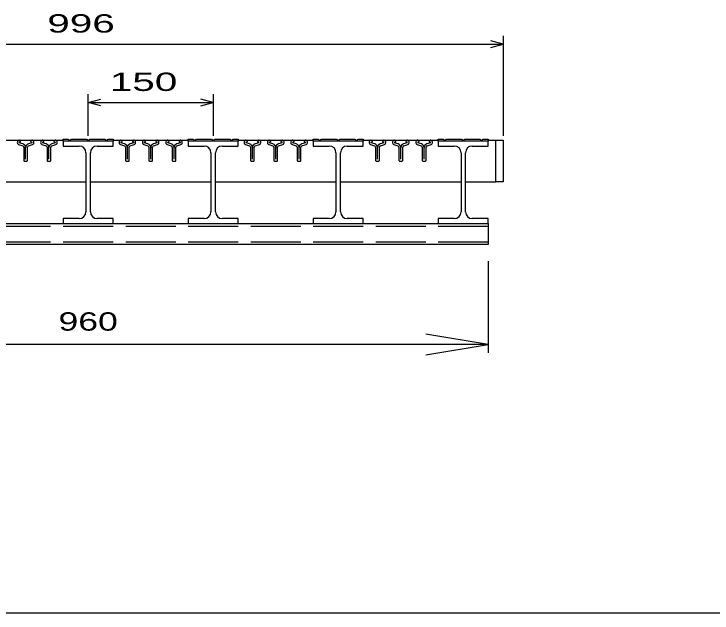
# Model space of a CAD drawing. Units: millimetres at full size, sheet at 1:10; details may follow other scales. Extents: x -1820 to 1736, y -1282 to 1048.
# Drawn here: x -1005 to -168, y -1152 to -433 of the extents above; entities that cross this region are included whole.
import ezdxf
from ezdxf.enums import TextEntityAlignment as Align

# ---------------------------------------------------------------- set-up
doc = ezdxf.new("R2010")
doc.units = ezdxf.units.MM
doc.header["$LTSCALE"] = 10
doc.linetypes.add('DASHED', pattern=[7.5, 6, -1.5])
for name, color, linetype, lineweight in [('CADPAC_LAYER_0000', 150, 'Continuous', 25), ('CADPAC_LAYER_0016', 3, 'Continuous', 25), ('CADPAC_LAYER_0022', 4, 'Continuous', 25)]:
    doc.layers.add(name, color=color, linetype=linetype, lineweight=lineweight)
doc.styles.add('ベクトル', font='')
doc.styles.get('ベクトル').set_extended_font_data('ベクトル')

# ---------------------------------------------------------------- blocks, each defined once
blk = doc.blocks.new('open_arrow')
at = {"color": 0, "linetype": 'Continuous', "lineweight": -2}
blk.add_lwpolyline([(7.5, 1.25), (0, 0), (7.5, -1.25)], dxfattribs=at)

msp = doc.modelspace()

# ---------------------------------------------------------------- linework, layer by layer
at = {"layer": 'CADPAC_LAYER_0000'}
msp.add_line((1736, -1151.5), (-1724, -1151.5), dxfattribs=at)
at = {"layer": 'CADPAC_LAYER_0016'}
for p, q in [((-1036, -584.5), (-946, -584.5)), ((-998.46, -586.81), (-997.02, -586.11)), ((-997.02, -586.11), (-997.02, -585.88)), ((-985, -585.88), (-985, -586.11)), ((-985, -586.11), (-983.56, -586.81)), ((-970.46, -586.81), (-969.02, -586.11)), ((-969.02, -586.11), (-969.02, -585.88)), ((-957, -585.88), (-957, -586.11)), ((-957, -586.11), (-955.56, -586.81)), ((-946, -585.5), (-946, -583.5)), ((-946, -583.5), (-940, -583.5)), ((-946, -585.5), (-946, -591.5)), ((-886, -585.5), (-946, -585.5)), ((-940, -583.5), (-938, -585.5)), ((-938, -585.5), (-936, -583.5)), ((-936, -583.5), (-918, -583.5)), ((-918, -583.5), (-916, -585.5)), ((-916, -585.5), (-914, -583.5)), ((-914, -583.5), (-896, -583.5)), ((-896, -583.5), (-894, -585.5)), ((-894, -585.5), (-892, -583.5)), ((-892, -583.5), (-886, -583.5)), ((-886, -583.5), (-886, -585.5)), ((-886, -584.5), (-796, -584.5)), ((-886, -591.5), (-886, -585.5)), ((-876.46, -586.81), (-875.02, -586.11)), ((-875.02, -586.11), (-875.02, -585.88)), ((-863, -585.88), (-863, -586.11)), ((-863, -586.11), (-861.56, -586.81)), ((-848.46, -586.81), (-847.02, -586.11)), ((-847.02, -586.11), (-847.02, -585.88)), ((-835, -585.88), (-835, -586.11)), ((-835, -586.11), (-833.56, -586.81)), ((-820.46, -586.81), (-819.02, -586.11)), ((-819.02, -586.11), (-819.02, -585.88)), ((-807, -585.88), (-807, -586.11)), ((-807, -586.11), (-805.56, -586.81)), ((-796, -585.5), (-796, -583.5)), ((-796, -583.5), (-790, -583.5)), ((-796, -585.5), (-796, -591.5)), ((-736, -585.5), (-796, -585.5)), ((-790, -583.5), (-788, -585.5)), ((-788, -585.5), (-786, -583.5)), ((-786, -583.5), (-768, -583.5)), ((-768, -583.5), (-766, -585.5)), ((-766, -585.5), (-764, -583.5)), ((-764, -583.5), (-746, -583.5)), ((-746, -583.5), (-744, -585.5)), ((-744, -585.5), (-742, -583.5)), ((-742, -583.5), (-736, -583.5)), ((-736, -583.5), (-736, -585.5)), ((-736, -584.5), (-646, -584.5)), ((-736, -591.5), (-736, -585.5)), ((-726.46, -586.81), (-725.02, -586.11)), ((-725.02, -586.11), (-725.02, -585.88)), ((-713, -585.88), (-713, -586.11)), ((-713, -586.11), (-711.56, -586.81)), ((-698.46, -586.81), (-697.02, -586.11)), ((-697.02, -586.11), (-697.02, -585.88)), ((-685, -585.88), (-685, -586.11)), ((-685, -586.11), (-683.56, -586.81)), ((-670.46, -586.81), (-669.02, -586.11)), ((-669.02, -586.11), (-669.02, -585.88)), ((-657, -585.88), (-657, -586.11)), ((-657, -586.11), (-655.56, -586.81)), ((-646, -585.5), (-646, -583.5)), ((-646, -583.5), (-640, -583.5)), ((-646, -585.5), (-646, -591.5)), ((-586, -585.5), (-646, -585.5)), ((-640, -583.5), (-638, -585.5)), ((-638, -585.5), (-636, -583.5)), ((-636, -583.5), (-618, -583.5)), ((-618, -583.5), (-616, -585.5)), ((-616, -585.5), (-614, -583.5)), ((-614, -583.5), (-596, -583.5)), ((-596, -583.5), (-594, -585.5)), ((-594, -585.5), (-592, -583.5)), ((-592, -583.5), (-586, -583.5)), ((-586, -583.5), (-586, -585.5)), ((-586, -584.5), (-496, -584.5)), ((-586, -591.5), (-586, -585.5)), ((-576.46, -586.81), (-575.02, -586.11)), ((-575.02, -586.11), (-575.02, -585.88)), ((-563, -585.88), (-563, -586.11)), ((-563, -586.11), (-561.56, -586.81)), ((-548.46, -586.81), (-547.02, -586.11)), ((-547.02, -586.11), (-547.02, -585.88)), ((-535, -585.88), (-535, -586.11)), ((-535, -586.11), (-533.56, -586.81)), ((-520.46, -586.81), (-519.02, -586.11)), ((-519.02, -586.11), (-519.02, -585.88)), ((-507, -585.88), (-507, -586.11)), ((-507, -586.11), (-505.56, -586.81)), ((-496, -585.5), (-496, -583.5)), ((-496, -583.5), (-490, -583.5)), ((-496, -585.5), (-496, -591.5)), ((-436, -585.5), (-496, -585.5)), ((-490, -583.5), (-488, -585.5)), ((-488, -585.5), (-486, -583.5)), ((-486, -583.5), (-468, -583.5)), ((-468, -583.5), (-466, -585.5)), ((-466, -585.5), (-464, -583.5)), ((-464, -583.5), (-446, -583.5)), ((-446, -583.5), (-444, -585.5)), ((-444, -585.5), (-442, -583.5)), ((-442, -583.5), (-436, -583.5)), ((-436, -583.5), (-436, -585.5)), ((-436, -584.5), (-427, -584.5)), ((-436, -591.5), (-436, -585.5)), ((-427, -634.5), (-427, -584.5)), ((-427, -584.5), (-418, -584.5)), ((-418, -584.5), (-418, -634.5)), ((-999.38, -589.68), (-994.51, -591.39)), ((-994.3, -589.03), (-998.62, -587.51)), ((-993.31, -593.09), (-993.31, -608.81)), ((-991, -607.21), (-991, -593.14)), ((-988.71, -608.81), (-988.71, -593.09)), ((-983.4, -587.51), (-987.72, -589.03)), ((-987.51, -591.39), (-982.64, -589.68)), ((-971.38, -589.68), (-966.51, -591.39)), ((-966.3, -589.03), (-970.62, -587.51)), ((-965.31, -593.09), (-965.31, -608.81)), ((-963, -607.21), (-963, -593.14)), ((-960.71, -608.81), (-960.71, -593.09)), ((-955.4, -587.51), (-959.72, -589.03)), ((-959.51, -591.39), (-954.64, -589.68)), ((-946, -591.5), (-926.75, -591.5)), ((-905.25, -591.5), (-886, -591.5)), ((-877.38, -589.68), (-872.51, -591.39)), ((-872.3, -589.03), (-876.62, -587.51)), ((-871.31, -593.09), (-871.31, -608.81)), ((-869, -607.21), (-869, -593.14)), ((-866.71, -608.81), (-866.71, -593.09)), ((-861.4, -587.51), (-865.72, -589.03)), ((-865.51, -591.39), (-860.64, -589.68)), ((-849.38, -589.68), (-844.51, -591.39)), ((-844.3, -589.03), (-848.62, -587.51)), ((-843.31, -593.09), (-843.31, -608.81)), ((-841, -607.21), (-841, -593.14)), ((-838.71, -608.81), (-838.71, -593.09)), ((-833.4, -587.51), (-837.72, -589.03)), ((-837.51, -591.39), (-832.64, -589.68)), ((-821.38, -589.68), (-816.51, -591.39)), ((-816.3, -589.03), (-820.62, -587.51)), ((-815.31, -593.09), (-815.31, -608.81)), ((-813, -607.21), (-813, -593.14)), ((-810.71, -608.81), (-810.71, -593.09)), ((-805.4, -587.51), (-809.72, -589.03)), ((-809.51, -591.39), (-804.64, -589.68)), ((-796, -591.5), (-776.75, -591.5)), ((-755.25, -591.5), (-736, -591.5)), ((-727.38, -589.68), (-722.51, -591.39)), ((-722.3, -589.03), (-726.62, -587.51)), ((-721.31, -593.09), (-721.31, -608.81)), ((-719, -607.21), (-719, -593.14)), ((-716.71, -608.81), (-716.71, -593.09)), ((-711.4, -587.51), (-715.72, -589.03)), ((-715.51, -591.39), (-710.64, -589.68)), ((-699.38, -589.68), (-694.51, -591.39)), ((-694.3, -589.03), (-698.62, -587.51)), ((-693.31, -593.09), (-693.31, -608.81)), ((-691, -607.21), (-691, -593.14)), ((-688.71, -608.81), (-688.71, -593.09)), ((-683.4, -587.51), (-687.72, -589.03)), ((-687.51, -591.39), (-682.64, -589.68)), ((-671.38, -589.68), (-666.51, -591.39)), ((-666.3, -589.03), (-670.62, -587.51)), ((-665.31, -593.09), (-665.31, -608.81)), ((-663, -607.21), (-663, -593.14)), ((-660.71, -608.81), (-660.71, -593.09)), ((-655.4, -587.51), (-659.72, -589.03)), ((-659.51, -591.39), (-654.64, -589.68)), ((-646, -591.5), (-626.75, -591.5)), ((-605.25, -591.5), (-586, -591.5)), ((-577.38, -589.68), (-572.51, -591.39)), ((-572.3, -589.03), (-576.62, -587.51)), ((-571.31, -593.09), (-571.31, -608.81)), ((-569, -607.21), (-569, -593.14)), ((-566.71, -608.81), (-566.71, -593.09)), ((-561.4, -587.51), (-565.72, -589.03)), ((-565.51, -591.39), (-560.64, -589.68)), ((-549.38, -589.68), (-544.51, -591.39)), ((-544.3, -589.03), (-548.62, -587.51)), ((-543.31, -593.09), (-543.31, -608.81)), ((-541, -607.21), (-541, -593.14)), ((-538.71, -608.81), (-538.71, -593.09)), ((-533.4, -587.51), (-537.72, -589.03)), ((-537.51, -591.39), (-532.64, -589.68)), ((-521.38, -589.68), (-516.51, -591.39)), ((-516.3, -589.03), (-520.62, -587.51)), ((-515.31, -593.09), (-515.31, -608.81)), ((-513, -607.21), (-513, -593.14)), ((-510.71, -608.81), (-510.71, -593.09)), ((-505.4, -587.51), (-509.72, -589.03)), ((-509.51, -591.39), (-504.64, -589.68)), ((-496, -591.5), (-476.75, -591.5)), ((-455.25, -591.5), (-436, -591.5)), ((-918.75, -599.5), (-918.75, -670.5)), ((-913.25, -670.5), (-913.25, -599.5)), ((-768.75, -599.5), (-768.75, -670.5)), ((-763.25, -670.5), (-763.25, -599.5)), ((-618.75, -599.5), (-618.75, -670.5)), ((-613.25, -670.5), (-613.25, -599.5)), ((-468.75, -599.5), (-468.75, -670.5)), ((-463.25, -670.5), (-463.25, -599.5)), ((-992.61, -609.51), (-989.41, -609.51)), ((-964.61, -609.51), (-961.41, -609.51)), ((-870.61, -609.51), (-867.41, -609.51)), ((-842.61, -609.51), (-839.41, -609.51)), ((-814.61, -609.51), (-811.41, -609.51)), ((-720.61, -609.51), (-717.41, -609.51)), ((-692.61, -609.51), (-689.41, -609.51)), ((-664.61, -609.51), (-661.41, -609.51)), ((-570.61, -609.51), (-567.41, -609.51)), ((-542.61, -609.51), (-539.41, -609.51)), ((-514.61, -609.51), (-511.41, -609.51)), ((-1063.25, -634.5), (-918.75, -634.5)), ((-913.25, -634.5), (-768.75, -634.5)), ((-763.25, -634.5), (-618.75, -634.5)), ((-613.25, -634.5), (-468.75, -634.5)), ((-463.25, -634.5), (-427, -634.5)), ((-418, -634.5), (-427, -634.5)), ((-1396, -684.5), (-436, -684.5)), ((-926.75, -678.5), (-946, -678.5)), ((-946, -678.5), (-946, -684.5)), ((-946, -684.5), (-886, -684.5)), ((-886, -678.5), (-905.25, -678.5)), ((-886, -684.5), (-886, -678.5)), ((-776.75, -678.5), (-796, -678.5)), ((-796, -678.5), (-796, -684.5)), ((-796, -684.5), (-736, -684.5)), ((-736, -678.5), (-755.25, -678.5)), ((-736, -684.5), (-736, -678.5)), ((-626.75, -678.5), (-646, -678.5)), ((-646, -678.5), (-646, -684.5)), ((-646, -684.5), (-586, -684.5)), ((-586, -678.5), (-605.25, -678.5)), ((-586, -684.5), (-586, -678.5)), ((-476.75, -678.5), (-496, -678.5)), ((-496, -678.5), (-496, -684.5)), ((-496, -684.5), (-436, -684.5)), ((-436, -678.5), (-455.25, -678.5)), ((-436, -684.5), (-436, -678.5)), ((-436, -684.5), (-436, -709.5)), ((-436, -709.5), (-1396, -709.5))]:
    msp.add_line(p, q, dxfattribs=at)
at = {"layer": 'CADPAC_LAYER_0016', "linetype": 'DASHED'}
for p, q in [((-1396, -687.7), (-436, -687.7)), ((-1396, -706.3), (-436, -706.3))]:
    msp.add_line(p, q, dxfattribs=at)
at = {"layer": 'CADPAC_LAYER_0016'}
for centre, radius, start, end in [((-998.31, -587.2), 2.7, 90.98, 246.68), ((-998.47, -585.95), 1.45, 2.5, 85.55), ((-983.55, -585.95), 1.45, 94.45, 177.5), ((-983.71, -587.2), 2.7, 293.32, 89.02002), ((-970.31, -587.2), 2.7, 90.98, 246.68), ((-970.47, -585.95), 1.45, 2.5, 85.55), ((-955.55, -585.95), 1.45, 94.45, 177.5), ((-955.71, -587.2), 2.7, 293.32, 89.02002), ((-876.31, -587.2), 2.7, 90.98, 246.68), ((-876.47, -585.95), 1.45, 2.5, 85.55), ((-861.55, -585.95), 1.45, 94.45, 177.5), ((-861.71, -587.2), 2.7, 293.32, 89.02002), ((-848.31, -587.2), 2.7, 90.98, 246.68), ((-848.47, -585.95), 1.45, 2.5, 85.55), ((-833.55, -585.95), 1.45, 94.45, 177.5), ((-833.71, -587.2), 2.7, 293.32, 89.02002), ((-820.31, -587.2), 2.7, 90.98, 246.68), ((-820.47, -585.95), 1.45, 2.5, 85.55), ((-805.55, -585.95), 1.45, 94.45, 177.5), ((-805.71, -587.2), 2.7, 293.32, 89.02002), ((-726.31, -587.2), 2.7, 90.98, 246.68), ((-726.47, -585.95), 1.45, 2.5, 85.55), ((-711.55, -585.95), 1.45, 94.45, 177.5), ((-711.71, -587.2), 2.7, 293.32, 89.02002), ((-698.31, -587.2), 2.7, 90.98, 246.68), ((-698.47, -585.95), 1.45, 2.5, 85.55), ((-683.55, -585.95), 1.45, 94.45, 177.5), ((-683.71, -587.2), 2.7, 293.32, 89.02002), ((-670.31, -587.2), 2.7, 90.98, 246.68), ((-670.47, -585.95), 1.45, 2.5, 85.55), ((-655.55, -585.95), 1.45, 94.45, 177.5), ((-655.71, -587.2), 2.7, 293.32, 89.02002), ((-576.31, -587.2), 2.7, 90.98, 246.68), ((-576.47, -585.95), 1.45, 2.5, 85.55), ((-561.55, -585.95), 1.45, 94.45, 177.5), ((-561.71, -587.2), 2.7, 293.32, 89.02002), ((-548.31, -587.2), 2.7, 90.98, 246.68), ((-548.47, -585.95), 1.45, 2.5, 85.55), ((-533.55, -585.95), 1.45, 94.45, 177.5), ((-533.71, -587.2), 2.7, 293.32, 89.02002), ((-520.31, -587.2), 2.7, 90.98, 246.68), ((-520.47, -585.95), 1.45, 2.5, 85.55), ((-505.55, -585.95), 1.45, 94.45, 177.5), ((-505.71, -587.2), 2.7, 293.32, 89.02002), ((-998.29, -587.22), 0.44, 111.91, 222.33), ((-995.11, -593.09), 1.8, 0, 70.58), ((-995.59, -593.44), 4.6, 3.78, 73.7), ((-986.43, -593.44), 4.6, 106.3, 176.22), ((-986.91, -593.09), 1.8, 109.42, 180), ((-983.73, -587.22), 0.44, 317.67, 68.08999), ((-970.29, -587.22), 0.44, 111.91, 222.33), ((-967.11, -593.09), 1.8, 0, 70.58), ((-967.59, -593.44), 4.6, 3.78, 73.7), ((-958.43, -593.44), 4.6, 106.3, 176.22), ((-958.91, -593.09), 1.8, 109.42, 180), ((-955.73, -587.22), 0.44, 317.67, 68.08999), ((-926.75, -599.5), 8, 0, 90), ((-905.25, -599.5), 8, 90, 180), ((-876.29, -587.22), 0.44, 111.91, 222.33), ((-873.11, -593.09), 1.8, 0, 70.58), ((-873.59, -593.44), 4.6, 3.78, 73.7), ((-864.43, -593.44), 4.6, 106.3, 176.22), ((-864.91, -593.09), 1.8, 109.42, 180), ((-861.73, -587.22), 0.44, 317.67, 68.08999), ((-848.29, -587.22), 0.44, 111.91, 222.33), ((-845.11, -593.09), 1.8, 0, 70.58), ((-845.59, -593.44), 4.6, 3.78, 73.7), ((-836.43, -593.44), 4.6, 106.3, 176.22), ((-836.91, -593.09), 1.8, 109.42, 180), ((-833.73, -587.22), 0.44, 317.67, 68.08999), ((-820.29, -587.22), 0.44, 111.91, 222.33), ((-817.11, -593.09), 1.8, 0, 70.58), ((-817.59, -593.44), 4.6, 3.78, 73.7), ((-808.43, -593.44), 4.6, 106.3, 176.22), ((-808.91, -593.09), 1.8, 109.42, 180), ((-805.73, -587.22), 0.44, 317.67, 68.08999), ((-776.75, -599.5), 8, 0, 90), ((-755.25, -599.5), 8, 90, 180), ((-726.29, -587.22), 0.44, 111.91, 222.33), ((-723.11, -593.09), 1.8, 0, 70.58), ((-723.59, -593.44), 4.6, 3.78, 73.7), ((-714.43, -593.44), 4.6, 106.3, 176.22), ((-714.91, -593.09), 1.8, 109.42, 180), ((-711.73, -587.22), 0.44, 317.67, 68.08999), ((-698.29, -587.22), 0.44, 111.91, 222.33), ((-695.11, -593.09), 1.8, 0, 70.58), ((-695.59, -593.44), 4.6, 3.78, 73.7), ((-686.43, -593.44), 4.6, 106.3, 176.22), ((-686.91, -593.09), 1.8, 109.42, 180), ((-683.73, -587.22), 0.44, 317.67, 68.08999), ((-670.29, -587.22), 0.44, 111.91, 222.33), ((-667.11, -593.09), 1.8, 0, 70.58), ((-667.59, -593.44), 4.6, 3.78, 73.7), ((-658.43, -593.44), 4.6, 106.3, 176.22), ((-658.91, -593.09), 1.8, 109.42, 180), ((-655.73, -587.22), 0.44, 317.67, 68.08999), ((-626.75, -599.5), 8, 0, 90), ((-605.25, -599.5), 8, 90, 180), ((-576.29, -587.22), 0.44, 111.91, 222.33), ((-573.11, -593.09), 1.8, 0, 70.58), ((-573.59, -593.44), 4.6, 3.78, 73.7), ((-564.43, -593.44), 4.6, 106.3, 176.22), ((-564.91, -593.09), 1.8, 109.42, 180), ((-561.73, -587.22), 0.44, 317.67, 68.08999), ((-548.29, -587.22), 0.44, 111.91, 222.33), ((-545.11, -593.09), 1.8, 0, 70.58), ((-545.59, -593.44), 4.6, 3.78, 73.7), ((-536.43, -593.44), 4.6, 106.3, 176.22), ((-536.91, -593.09), 1.8, 109.42, 180), ((-533.73, -587.22), 0.44, 317.67, 68.08999), ((-520.29, -587.22), 0.44, 111.91, 222.33), ((-517.11, -593.09), 1.8, 0, 70.58), ((-517.59, -593.44), 4.6, 3.78, 73.7), ((-508.43, -593.44), 4.6, 106.3, 176.22), ((-508.91, -593.09), 1.8, 109.42, 180), ((-505.73, -587.22), 0.44, 317.67, 68.08999), ((-476.75, -599.5), 8, 0, 90), ((-455.25, -599.5), 8, 90, 180), ((-992.61, -608.81), 0.7, 180, 270), ((-989.41, -608.81), 0.7, 270, 0), ((-964.61, -608.81), 0.7, 180, 270), ((-961.41, -608.81), 0.7, 270, 0), ((-870.61, -608.81), 0.7, 180, 270), ((-867.41, -608.81), 0.7, 270, 0), ((-842.61, -608.81), 0.7, 180, 270), ((-839.41, -608.81), 0.7, 270, 0), ((-814.61, -608.81), 0.7, 180, 270), ((-811.41, -608.81), 0.7, 270, 0), ((-720.61, -608.81), 0.7, 180, 270), ((-717.41, -608.81), 0.7, 270, 0), ((-692.61, -608.81), 0.7, 180, 270), ((-689.41, -608.81), 0.7, 270, 0), ((-664.61, -608.81), 0.7, 180, 270), ((-661.41, -608.81), 0.7, 270, 0), ((-570.61, -608.81), 0.7, 180, 270), ((-567.41, -608.81), 0.7, 270, 0), ((-542.61, -608.81), 0.7, 180, 270), ((-539.41, -608.81), 0.7, 270, 0), ((-514.61, -608.81), 0.7, 180, 270), ((-511.41, -608.81), 0.7, 270, 0), ((-926.75, -670.5), 8, 270, 0), ((-905.25, -670.5), 8, 180, 270), ((-776.75, -670.5), 8, 270, 0), ((-755.25, -670.5), 8, 180, 270), ((-626.75, -670.5), 8, 270, 0), ((-605.25, -670.5), 8, 180, 270), ((-476.75, -670.5), 8, 270, 0), ((-455.25, -670.5), 8, 180, 270)]:
    msp.add_arc(centre, radius, start, end, dxfattribs=at)
at = {"layer": 'CADPAC_LAYER_0022'}
for p, q in [((-418, -459.5), (-418, -579.5)), ((-418, -469.5), (-433, -465.5)), ((-1414, -469.5), (-418, -469.5)), ((-433, -473.5), (-418, -469.5)), ((-916, -579.5), (-916, -529.5)), ((-916, -539.5), (-901, -535.5)), ((-766, -539.5), (-781, -535.5)), ((-766, -529.5), (-766, -579.5)), ((-901, -543.5), (-916, -539.5)), ((-916, -539.5), (-766, -539.5)), ((-781, -543.5), (-766, -539.5)), ((-436, -729.5), (-436, -839.5)), ((-436, -829.5), (-1396, -829.5))]:
    msp.add_line(p, q, dxfattribs=at)

# ---------------------------------------------------------------- block references
at = {"layer": 'CADPAC_LAYER_0022', "xscale": 10, "yscale": 10, "rotation": 180}
msp.add_blockref('open_arrow', (-436, -829.5), dxfattribs=at)

# ---------------------------------------------------------------- texts
at = {"layer": 'CADPAC_LAYER_0022', "color": 2, "style": 'ベクトル', "width": 1.65}
for s, p in [(' 996 ', (-978.5, -444.5)), (' 150 ', (-903.5, -514.5))]:
    msp.add_text(s, height=21.99, dxfattribs=at).set_placement(p, align=Align.MIDDLE_LEFT)
at = {"layer": 'CADPAC_LAYER_0022', "style": 'ベクトル', "width": 1.45}
msp.add_text('960', height=21.99, dxfattribs=at).set_placement((-916, -819.5), align=Align.BOTTOM_CENTER)

doc.saveas('drawing.dxf')
